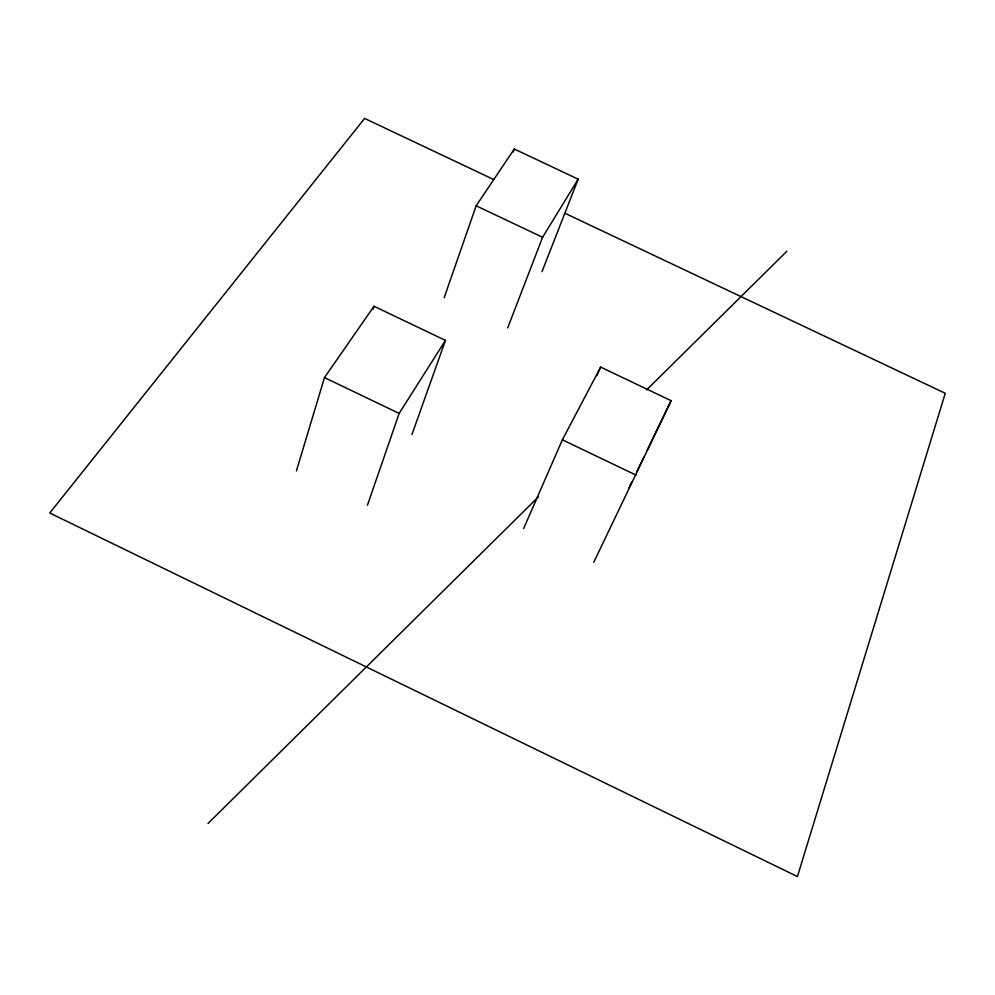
<?xml version="1.0" encoding="UTF-8"?>
<svg xmlns="http://www.w3.org/2000/svg" width="995" height="995" viewBox="0 0 995 995"><rect width="100%" height="100%" fill="white"/><g stroke="black" fill="none" stroke-linecap="round" stroke-linejoin="round"><path stroke-width="1.49" d="M296.41 470.921L324.482 377.59L374.008 306.273L445.449 340.402L411.942 434.541M373.088 309.209L374.008 306.273M367.453 505.199L399.144 413.422L445.449 340.402M444.18 297.704L476.157 205.778L514.303 149.014L578.157 179.175L541.989 271.685M513.258 151.936L514.303 149.014M507.674 327.964L542.586 237.283L578.157 179.175M523.656 528.519L562.374 439.827L600.644 367.105L671.14 400.699L593.766 562.262M596.888 375.65L600.644 367.105M629.064 487.625L631.738 482.115M637.074 471.07L643.753 457.277M647.098 450.374L671.14 400.699M208.042 823.45L538.307 496.965M646.551 389.965L786.821 251.287M493.657 179.51L364.63 118.43L49.75 512.997L797.43 876.57L945.25 393.286L565.185 213.365M476.157 205.778L542.586 237.283M562.374 439.827L636.016 475.075M324.482 377.59L399.144 413.422"/></g></svg>
